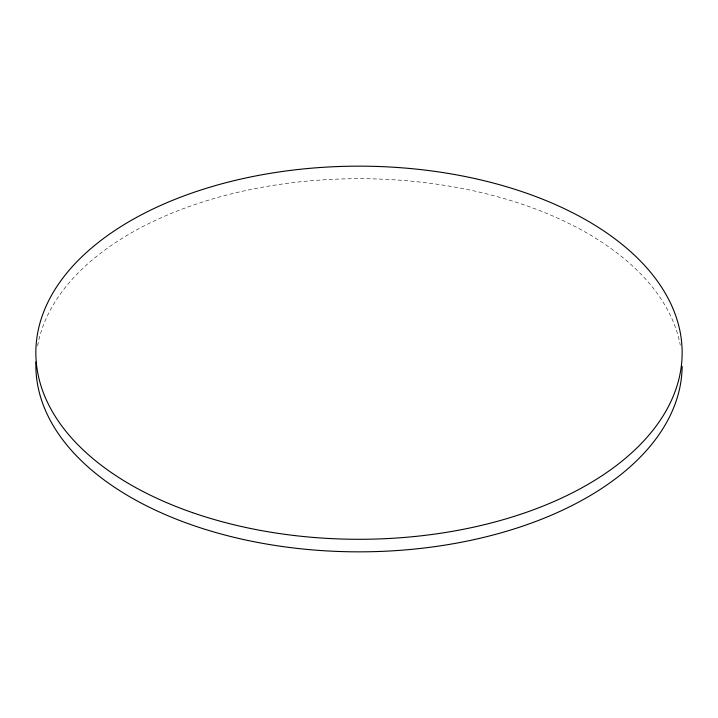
<?xml version="1.0" encoding="UTF-8"?>
<svg xmlns="http://www.w3.org/2000/svg" width="718" height="718" viewBox="0 0 718 718"><rect width="100%" height="100%" fill="white"/><g stroke="black" fill="none" stroke-linecap="round" stroke-linejoin="round"><path stroke-width="0.54" stroke-dasharray="3.59 2.69" d="M37.614 345.798A323.154 186.572 0 0 1 358.542 178.701A323.154 186.572 0 0 1 680.287 345.268"/><path stroke-width="1.08" d="M682.145 366.342A323.154 186.572 0 0 1 355.248 551.828A323.154 186.572 0 0 1 35.9 362.007M192.55 512.643A323.154 186.572 0 0 0 682.1 355.993A323.154 186.572 0 0 0 202.35 189.543A323.154 186.572 0 0 0 192.55 512.643"/></g></svg>
